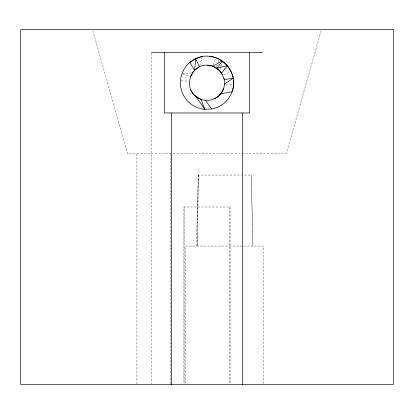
<?xml version="1.0" encoding="UTF-8"?>
<svg xmlns="http://www.w3.org/2000/svg" width="414" height="414" viewBox="0 0 414 414"><rect width="100%" height="100%" fill="white"/><g stroke="black" fill="none" stroke-linecap="round" stroke-linejoin="round"><path stroke-width="0.31" stroke-dasharray="2.07 1.55" d="M198.337 175.06L197.354 246.035L198.187 175.06L251.314 175.06L252.959 246.035L251.194 175.06M196.355 246.035L198.29 175.06M199.786 65.619L202.089 57.204M321.155 30.807L286.276 153.77L127.724 153.77L92.845 30.807M220.59 66.23L221.112 64.46M216.553 67.073L217.329 64.688M218.1 62.307L218.877 59.926M213.396 64.962L215.766 58.343M219.86 69.231L220.853 66.975M221.102 66.411L222.835 62.462M223.555 74.981L230.489 71.705M182.564 73.749L191.216 72.859M181.109 80.652L188.758 81.284M225.884 84.352L232.891 84.932M182.548 74.028L189.767 76.616M263.573 383.788L263.573 246.035L185.715 246.035L185.715 383.788M230.049 383.147L230.049 207L183.951 207L183.951 383.147M229.915 207L229.915 383.147M184.085 207L184.085 383.147M170.625 153.77L170.625 384.435M151.172 53.277L151.172 383.788M136.91 153.77L136.91 384.435"/><path stroke-width="0.62" d="M207.88 65.215C191.491 63.445 182.569 87.116 196.055 96.54M221.521 92.86C224.279 88.518 225.532 82.96 223.855 77.998M190.368 76.833L192.479 72.729L194.611 70.38L199.455 66.82L195.636 58.726C216.18 48.407 240.337 70.333 232.052 91.779L220.729 93.73C215.342 100.99 204.273 102.429 196.935 97.316M220.729 93.73L223.632 88.756M224.605 84.249L233.191 78.049L224.383 79.643L221.562 73.061L227.307 65.588L217.065 68.274L212.962 66.162L208.454 65.184M221.138 93.285L218.463 96.276L214.545 98.77M207.43 65.236L212.962 66.162L222.163 60.92L217.065 68.274L221.562 73.061M209.194 56.268A26.615 26.615 0 0 1 211.745 108.98L204.806 109.317L195.486 96.043L193.462 94.216L191.025 90.335M151.446 52.63L262.828 52.63M195.486 96.043L201.038 99.422L204.806 109.317A26.615 26.615 0 0 1 202.255 56.604M212.962 66.162L219.363 70.359L222.613 74.763M205.546 100.4L211.745 108.98M249.585 52.63L249.585 112.96L164.415 112.96L164.415 52.63M242.485 112.96L242.485 384.435M171.515 112.96L171.515 384.435M195.636 58.726L194.611 70.38L189.793 62.488L195.636 58.726M393.3 29.565L20.7 29.565L20.7 384.435L393.3 384.435L393.3 29.565"/></g></svg>
